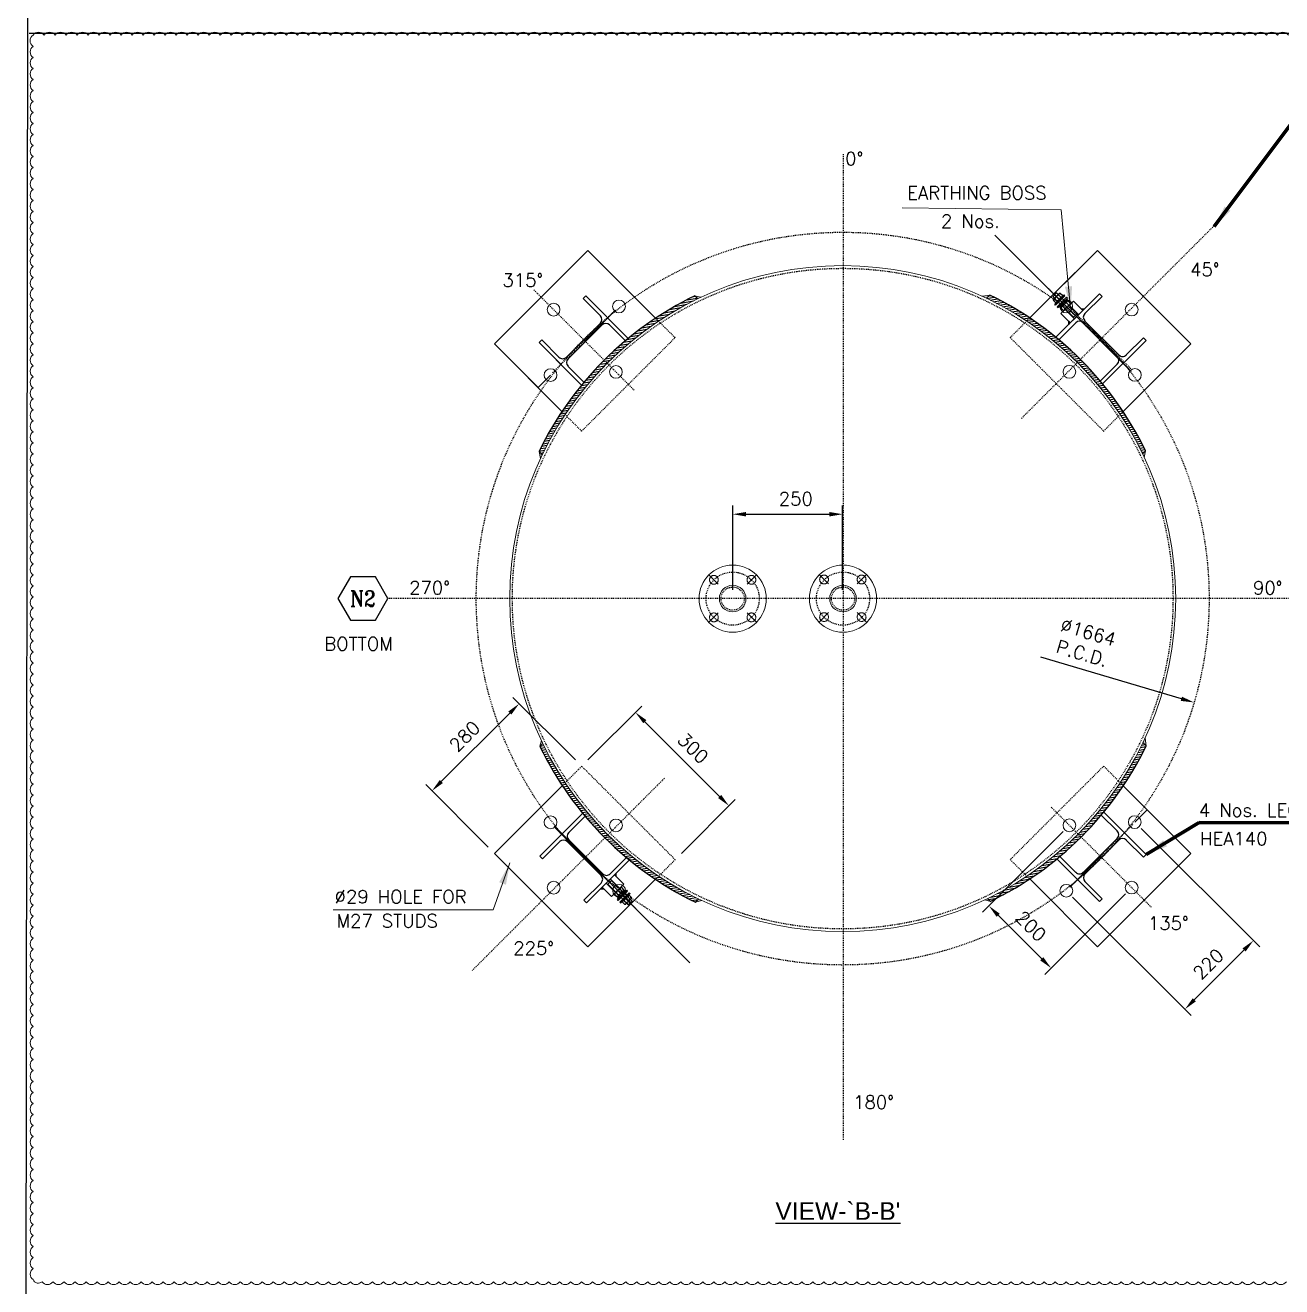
# Model space of a CAD drawing. Header units: inches. Extents: x 26960 to 35074, y -20333 to -19295.
# Drawn here: x 27194.7 to 27337.4, y -19610.2 to -19467 of the extents above; entities that cross this region are included whole.
import ezdxf
from ezdxf.enums import TextEntityAlignment as Align

# ---------------------------------------------------------------- set-up
doc = ezdxf.new("R2010")
doc.units = ezdxf.units.IN
doc.header["$LTSCALE"] = 200
doc.header["$MEASUREMENT"] = 0
for name, pattern in [('CENTER', [2, 1.25, -0.25, 0.25, -0.25]), ('CENTER2', [1.125, 0.75, -0.125, 0.125, -0.125]), ('DASHED', [0.75, 0.5, -0.25]), ('G-CENTER', [13.5, 7.5, -2, 2, -2])]:
    doc.linetypes.add(name, pattern=pattern)
for name, color, linetype, lineweight in [('AM_5', 3, 'Continuous', 15), ('B-OBJ', 7, 'Continuous', 13), ('EQUIPMENT', 4, 'Continuous', 13)]:
    doc.layers.add(name, color=color, linetype=linetype, lineweight=lineweight)
for name, color, linetype in [('CENTER', 1, 'CENTER'), ('DIMENSION', 8, 'Continuous'), ('EQPT', 6, 'Continuous'), ('text', 3, 'Continuous'), ('WELD', 5, 'Continuous')]:
    doc.layers.add(name, color=color, linetype=linetype)
doc.styles.add('ARIAL', font='arial.ttf')
doc.styles.add('ROMANS', font='romans.shx')
doc.styles.add('ROMANT', font='romant.shx')
doc.dimstyles.new('Scale-10', dxfattribs={"dimscale": 0, "dimtxt": 2.5, "dimasz": 2.5, "dimexe": 1, "dimexo": 1, "dimgap": 1, "dimtad": 1, "dimdec": 0, "dimlfac": 10, "dimzin": 13, "dimdsep": 46, "dimtxsty": 'ROMANS', "dimcen": 0, "dimclrd": 256, "dimclre": 256, "dimclrt": 40, "dimadec": 0, "dimazin": 0, "dimtfac": 1, "dimtdec": 0, "dimtofl": 0, "dimtmove": 0, "dimatfit": 3, "dimfxl": 1.25, "dimlwd": -1, "dimlwe": -1, "dimarcsym": 0})
doc.dimstyles.new('VEP-5', dxfattribs={"dimscale": 0, "dimtxt": 2.5, "dimasz": 2.5, "dimexe": 1, "dimexo": 1, "dimgap": 1, "dimtad": 1, "dimdec": 0, "dimlfac": 20, "dimzin": 9, "dimdsep": 46, "dimtxsty": 'ROMANS', "dimcen": 0, "dimclrd": 256, "dimclre": 256, "dimclrt": 40, "dimadec": 0, "dimazin": 0, "dimtfac": 1, "dimtdec": 0, "dimtofl": 0, "dimtmove": 0, "dimatfit": 3, "dimfxl": 1.25, "dimlwd": -1, "dimlwe": -1, "dimarcsym": 0})
pattern_1 = [(180, (27391.885117, -20030.42524), (-1e-17, -0.0312536302), []), (270, (27391.885117, -20030.42524), (0.0312536302, -1e-17), [])]
pattern_2 = [(360, (27183.130843, -19033.808382), (7e-18, 0.0312536302), []), (90, (27183.130843, -19033.808382), (-0.0312536302, 7e-18), [])]

# ---------------------------------------------------------------- blocks, each defined once
blk = doc.blocks.new('*U77')
at = {"color": 2, "linetype": 'DASHED'}
for p, q in [((76.2, 0), (46.05, 0)), ((-76.2, 0), (-46.05, 0))]:
    blk.add_line(p, q, dxfattribs=at)
at = {"color": 7, "linetype": 'DASHED'}
for centre in [(-60.3, 0), (60.3, 0)]:
    blk.add_circle(centre, 10, dxfattribs=at)
blk = doc.blocks.new('*U76')
at = {"layer": 'EQUIPMENT', "color": 0, "linetype": 'ByBlock', "lineweight": -2, "transparency": 16777216}
for rotation in [90, 270, 90, 270, 90, 270, 180, 180, 180]:
    blk.add_blockref('*U77', (-32478.1, -16289.6), dxfattribs=dict(at, rotation=rotation))
blk.add_blockref('*U77', (-32478.1, -16289.6), dxfattribs=at)
blk = doc.blocks.new('*U79')
at = {"color": 2, "linetype": 'DASHED'}
for p, q in [((76.2, 0), (46.05, 0)), ((-76.2, 0), (-46.05, 0))]:
    blk.add_line(p, q, dxfattribs=at)
at = {"color": 7, "linetype": 'DASHED'}
for centre in [(-60.3, 0), (60.3, 0)]:
    blk.add_circle(centre, 10, dxfattribs=at)
blk = doc.blocks.new('*U78')
at = {"layer": 'EQUIPMENT', "color": 0, "linetype": 'ByBlock', "lineweight": -2, "transparency": 16777216}
for rotation in [90, 270, 90, 270, 90, 270, 180, 180, 180]:
    blk.add_blockref('*U79', (-32478.1, -16289.6), dxfattribs=dict(at, rotation=rotation))
blk.add_blockref('*U79', (-32478.1, -16289.6), dxfattribs=at)
blk = doc.blocks.new('*U80')
at = {"color": 0}
for p, q in [((2.16, 12.77), (-5.51, 5.1)), ((12.77, 2.16), (2.16, 12.77)), ((5.07, -5.53), (12.77, 2.16))]:
    blk.add_line(p, q, dxfattribs=at)
at = {"color": 7, "linetype": 'DASHED', "ltscale": 5e-05}
for p, q in [((-7.74, 2.87), (-5.51, 5.1)), ((-7.74, 2.87), (2.87, -7.74)), ((2.87, -7.74), (5.07, -5.53))]:
    blk.add_line(p, q, dxfattribs=at)
at = {"layer": 'B-OBJ', "color": 8}
for p, q in [((2.16, 12.77), (-2.79, 7.82)), ((-2.79, 7.82), (-1.38, 6.4)), ((2.47, 2.55), (6.01, -0.98))]:
    blk.add_line(p, q, dxfattribs=at)
at = {"layer": 'B-OBJ', "color": 6}
for centre in [(-1.38, 6.4), (6.05, 6.05), (-1.02, -1.02), (6.41, -1.37, 17.09)]:
    blk.add_circle(centre, 0.725, dxfattribs=at)
blk = doc.blocks.new('*U81')
at = {"color": 0, "linetype": 'ByBlock', "lineweight": -2, "transparency": 16777216}
for p, rotation in [((27260.77, -19507.56, -17.09), 90), ((27260.77, -19507.56, -17.09), 90), ((27260.77, -19507.56, -17.09), 90), ((27260.78, -19561.08, -17.09), 180), ((27260.78, -19561.08, -17.09), 180), ((27260.78, -19561.08, -17.09), 180), ((27314.29, -19561.07, -17.09), 270), ((27314.29, -19561.07, -17.09), 270), ((27314.29, -19561.07, -17.09), 270)]:
    blk.add_blockref('*U80', p, dxfattribs=dict(at, rotation=rotation))
blk.add_blockref('*U80', (27314.29, -19507.55, -17.09), dxfattribs=at)
blk = doc.blocks.new('*U82')
at = {"color": 0}
for p, q in [((-5.13, 0.17), (-0.18, 5.12)), ((0.12, 4.82), (-1.83, 2.87)), ((-0.18, 5.12), (0.12, 4.82)), ((-4.8, -0.1), (-2.87, 1.83)), ((-2.02, 1.83), (1.83, -2.03)), ((-1.83, 2.02), (2.02, -1.83)), ((2.87, -1.83), (4.83, 0.12)), ((4.83, 0.12), (5.13, -0.18)), ((5.13, -0.18), (0.18, -5.12)), ((1.83, -2.87), (-0.09, -4.8))]:
    blk.add_line(p, q, dxfattribs=at)
at = {"color": 7, "linetype": 'DASHED'}
blk.add_line((-3.18, 2.12), (-2.12, 3.18), dxfattribs=at)
at = {"color": 0}
for centre, start, end in [((-1.41, 2.45), 135, 225), ((-2.45, 1.4), 45, 135), ((1.41, -2.45), 315, 45), ((2.45, -1.41), 225, 315)]:
    blk.add_arc(centre, 0.6, start, end, dxfattribs=at)
at = {"layer": 'CENTER', "linetype": 'CENTER', "ltscale": 0.0001}
for p, q in [((-9.03, -9.03), (12.81, 12.81)), ((-3.6, 3.6), (3.48, -3.49))]:
    blk.add_line(p, q, dxfattribs=at)
blk = doc.blocks.new('*U83')
at = {"color": 0, "linetype": 'ByBlock', "lineweight": -2, "transparency": 16777216}
blk.add_blockref('*U82', (27316.86, -19504.82, -17.09), dxfattribs=at)
at = {"color": 0, "linetype": 'ByBlock', "lineweight": -2, "transparency": 16777216, "rotation": 180}
blk.add_blockref('*U82', (27258.28, -19563.73, -17.09), dxfattribs=at)
blk.add_blockref('*U82', (27258.28, -19563.73, -17.09), dxfattribs=at)
blk.add_blockref('*U82', (27258.28, -19563.73, -17.09), dxfattribs=at)
blk = doc.blocks.new('*U84')
at = {"color": 0}
for p, q in [((-8.64, 9.01), (-9.02, 8.64)), ((8.69, -9.01), (9.02, -8.68))]:
    blk.add_line(p, q, dxfattribs=at)
blk.add_arc((-25.29, -25.26), 38.1, 25.7869, 64.092, dxfattribs=at)
blk = doc.blocks.new('*U85')
at = {"color": 0, "linetype": 'ByBlock', "lineweight": -2, "transparency": 16777216}
for p, rotation in [((27262.08, -19508.96, -17.09), 90), ((27262.08, -19508.96, -17.09), 90), ((27262.08, -19508.96, -17.09), 90), ((27262.18, -19559.77, -17.09), 180), ((27262.18, -19559.77, -17.09), 180), ((27262.18, -19559.77, -17.09), 180), ((27312.98, -19559.67, -17.09), 270), ((27312.98, -19559.67, -17.09), 270), ((27312.98, -19559.67, -17.09), 270)]:
    blk.add_blockref('*U84', p, dxfattribs=dict(at, rotation=rotation))
blk.add_blockref('*U84', (27312.89, -19508.86, -17.09), dxfattribs=at)
blk = doc.blocks.new('*D86')
at = {"layer": 'Defpoints', "color": 0, "transparency": 16777216}
for p in [(27287.53, -19522.51), (27275.05, -19532.09), (27287.53, -19532.09)]:
    blk.add_point(p, dxfattribs=at)
at = {"layer": 'text', "transparency": 16777216}
for p, q in [((27275.05, -19531.09), (27275.05, -19521.51)), ((27276.55, -19522.51), (27286.03, -19522.51)), ((27287.53, -19531.09), (27287.53, -19521.51))]:
    blk.add_line(p, q, dxfattribs=at)
for points in [[(27276.55, -19522.26), (27276.55, -19522.76), (27275.05, -19522.51)], [(27286.03, -19522.76), (27286.03, -19522.26), (27287.53, -19522.51)]]:
    blk.add_solid(points, dxfattribs=at)
at = {"layer": 'text', "color": 40, "transparency": 16777216, "insert": (27282.21, -19520.76), "char_height": 1.5, "attachment_point": 5, "style": 'ROMANS'}
blk.add_mtext('250', dxfattribs=at)
blk = doc.blocks.new('*U87')
at = {"color": 0}
for p, q in [((-0.33, 5.07), (1.47, 3.28)), ((-0.05, 5.4), (4.77, 0.58)), ((1.47, 2.43), (-2.38, -1.43)), ((1.67, 2.23), (-2.19, -1.62)), ((4.47, 0.28), (2.51, 2.23)), ((-0.54, -4.72), (-5.36, 0.1)), ((-3.23, -1.43), (-5.03, 0.37)), ((4.77, 0.58), (4.47, 0.28)), ((-2.19, -2.47), (-0.24, -4.42)), ((-0.24, -4.42), (-0.54, -4.72))]:
    blk.add_line(p, q, dxfattribs=at)
at = {"color": 7, "linetype": 'DASHED'}
blk.add_line((1.76, 3.59), (2.82, 2.53), dxfattribs=at)
at = {"color": 0}
for centre, start, end in [((1.05, 2.85), 315, 45), ((2.09, 1.81), 45, 135), ((-2.81, -1), 225, 315), ((-1.76, -2.04), 135, 225)]:
    blk.add_arc(centre, 0.6, start, end, dxfattribs=at)
at = {"layer": 'CENTER', "linetype": 'CENTER', "ltscale": 0.0001}
for p, q in [((5.36, -5.4), (-6.03, 5.99)), ((3.24, 4), (-3.84, -3.08))]:
    blk.add_line(p, q, dxfattribs=at)
blk = doc.blocks.new('*U88')
at = {"color": 0, "linetype": 'ByBlock', "lineweight": -2, "transparency": 16777216, "rotation": 180}
blk.add_blockref('*U87', (27257.84, -19504.67, -17.09), dxfattribs=at)
blk.add_blockref('*U87', (27257.84, -19504.67, -17.09), dxfattribs=at)
blk.add_blockref('*U87', (27257.84, -19504.67, -17.09), dxfattribs=at)
at = {"color": 0, "linetype": 'ByBlock', "lineweight": -2, "transparency": 16777216}
blk.add_blockref('*U87', (27317.22, -19563.96, -17.09), dxfattribs=at)
blk = doc.blocks.new('*D89')
at = {"layer": 'Defpoints', "color": 0, "transparency": 16777216}
for p in [(27247.64, -19520.3), (27327.42, -19543.88)]:
    blk.add_point(p, dxfattribs=at)
at = {"layer": 'text', "transparency": 16777216}
blk.add_line((27325.98, -19543.46), (27310.02, -19538.74), dxfattribs=at)
blk.add_solid([(27325.91, -19543.7), (27326.05, -19543.22), (27327.42, -19543.88)], dxfattribs=at)
at = {"layer": 'text', "color": 40, "transparency": 16777216, "insert": (27315.05, -19537.1), "char_height": 1.5, "attachment_point": 5, "rotation": 343.5306, "style": 'ROMANS'}
blk.add_mtext('%%c1664\\PP.C.D.', dxfattribs=at)
blk = doc.blocks.new('*U154')
at = {"color": 0, "linetype": 'CENTER2', "transparency": 16777216}
blk.add_line((8.03, -8.03), (-7.19, 7.19), dxfattribs=at)
blk = doc.blocks.new('*U155')
at = {"color": 0, "linetype": 'CENTER2', "transparency": 16777216}
blk.add_line((-8.03, 8.03), (7.19, -7.19), dxfattribs=at)
blk = doc.blocks.new('*D243')
at = {"layer": 'AM_5', "transparency": 16777216}
for p, q in [((27257.2, -19550.41), (27250.11, -19543.31)), ((27241.97, -19552.85), (27249.75, -19545.08)), ((27247.3, -19560.31), (27240.21, -19553.21))]:
    blk.add_line(p, q, dxfattribs=at)
for points in [[(27249.93, -19545.25), (27249.58, -19544.9), (27250.81, -19544.02)], [(27241.8, -19552.68), (27242.15, -19553.03), (27240.91, -19553.92)]]:
    blk.add_solid(points, dxfattribs=at)
at = {"layer": 'Defpoints', "color": 0, "transparency": 16777216}
for p in [(27250.81, -19544.02), (27257.91, -19551.11), (27248.01, -19561.01)]:
    blk.add_point(p, dxfattribs=at)
at = {"layer": 'AM_5', "color": 40, "transparency": 16777216, "insert": (27244.63, -19547.73), "char_height": 1.5, "attachment_point": 5, "rotation": 45, "style": 'ROMANS'}
blk.add_mtext('280', dxfattribs=at)
blk = doc.blocks.new('*D249')
at = {"layer": 'AM_5', "transparency": 16777216}
for p, q in [((27312.57, -19558.53), (27303.42, -19567.68)), ((27319.64, -19565.6), (27310.49, -19574.75)), ((27305.19, -19568.03), (27310.14, -19572.98))]:
    blk.add_line(p, q, dxfattribs=at)
for points in [[(27305.36, -19567.86), (27305.01, -19568.21), (27304.13, -19566.97)], [(27309.96, -19573.16), (27310.31, -19572.8), (27311.2, -19574.04)]]:
    blk.add_solid(points, dxfattribs=at)
at = {"layer": 'Defpoints', "color": 0, "transparency": 16777216}
for p in [(27313.27, -19557.82), (27320.34, -19564.9), (27311.2, -19574.04)]:
    blk.add_point(p, dxfattribs=at)
at = {"layer": 'AM_5', "color": 40, "transparency": 16777216, "insert": (27308.9, -19569.27), "char_height": 1.5, "attachment_point": 5, "rotation": 315, "style": 'ROMANS'}
blk.add_mtext('200', dxfattribs=at)
blk = doc.blocks.new('*D250')
at = {"layer": 'AM_5', "transparency": 16777216}
for p, q in [((27321.41, -19558.18), (27334.87, -19571.61)), ((27313.63, -19565.97), (27327.1, -19579.4)), ((27327.45, -19577.63), (27333.1, -19571.97))]:
    blk.add_line(p, q, dxfattribs=at)
for points in [[(27333.28, -19572.15), (27332.93, -19571.79), (27334.16, -19570.91)], [(27327.27, -19577.46), (27327.63, -19577.81), (27326.39, -19578.7)]]:
    blk.add_solid(points, dxfattribs=at)
at = {"layer": 'Defpoints', "color": 0, "transparency": 16777216}
for p in [(27320.7, -19557.47), (27312.93, -19565.26), (27334.16, -19570.91)]:
    blk.add_point(p, dxfattribs=at)
at = {"layer": 'AM_5', "color": 40, "transparency": 16777216, "insert": (27329.04, -19573.57), "char_height": 1.5, "attachment_point": 5, "rotation": 45.0655, "style": 'ROMANS'}
blk.add_mtext('220', dxfattribs=at)
blk = doc.blocks.new('*D251')
at = {"layer": 'AM_5', "transparency": 16777216}
for p, q in [((27258.62, -19550.41), (27264.73, -19544.3)), ((27265.08, -19546.07), (27273.56, -19554.55)), ((27269.22, -19561.01), (27275.33, -19554.91))]:
    blk.add_line(p, q, dxfattribs=at)
for points in [[(27265.26, -19545.89), (27264.9, -19546.24), (27264.02, -19545.01)], [(27273.39, -19554.73), (27273.74, -19554.37), (27274.62, -19555.61)]]:
    blk.add_solid(points, dxfattribs=at)
at = {"layer": 'Defpoints', "color": 0, "transparency": 16777216}
for p in [(27257.91, -19551.11), (27274.62, -19555.61), (27268.52, -19561.72)]:
    blk.add_point(p, dxfattribs=at)
at = {"layer": 'AM_5', "color": 40, "transparency": 16777216, "insert": (27270.56, -19549.07), "char_height": 1.5, "attachment_point": 5, "rotation": 315, "style": 'ROMANS'}
blk.add_mtext('300', dxfattribs=at)

msp = doc.modelspace()

# ---------------------------------------------------------------- hatches: boundary and pattern name
at = {"linetype": 'DASHED'}
h = msp.add_hatch(dxfattribs=at)
h.set_pattern_fill('ANSI31', color=2, scale=2, angle=145)
h.set_pattern_definition([(190, (0, 2.2231), (0.0434120444, -0.2462019383), [])])
h.paths.add_polyline_path([(27270.76554, -19497.72117, 0.03372455), (27266.30396, -19500.26086), (27266.41702, -19500.37392), (27266.63611, -19500.593, -0.033978367), (27271.09491, -19498.05285)])
h.paths.add_polyline_path([(27266.30396, -19500.26086, 0.025306533), (27263.20219, -19502.54871, 0.024251305), (27260.46111, -19505.02461), (27260.80197, -19505.36547, -0.049975548), (27266.63611, -19500.593), (27266.41702, -19500.37392)])
h.paths.add_polyline_path([(27256.03064, -19511.20075, -0.04997662), (27260.80197, -19505.36547), (27260.46111, -19505.02461, 0.049565327), (27255.67254, -19510.84265), (27255.81042, -19510.98052)])
h.paths.add_polyline_path([(27253.44523, -19515.7562, -0.034684461), (27256.03064, -19511.20075), (27255.81042, -19510.98052), (27255.67254, -19510.84265, 0.034366651), (27253.06919, -19515.38016)])
h.paths.add_polyline_path([(27308.78207, -19500.23041, 0.034366651), (27304.24455, -19497.62706), (27303.86851, -19498.0031, -0.034684461), (27308.42397, -19500.58851), (27308.64419, -19500.36828)])
h.paths.add_polyline_path([(27311.73804, -19502.42162, 0.024158194), (27308.78207, -19500.23041), (27308.64419, -19500.36828), (27308.42397, -19500.58851, -0.049244715), (27314.18106, -19505.2819), (27314.52211, -19504.94085, 0.024651935)])
h.paths.add_polyline_path([(27314.18106, -19505.2819, -0.050707506), (27319.03171, -19511.19397), (27319.2508, -19510.97489), (27319.36386, -19510.86183, 0.050314437), (27314.52211, -19504.94085)])
h.paths.add_polyline_path([(27321.90354, -19515.32341, 0.03372455), (27319.36386, -19510.86183), (27319.2508, -19510.97489), (27319.03171, -19511.19397, -0.033978367), (27321.57186, -19515.65278)])
h.paths.add_polyline_path([(27319.39431, -19553.33993, 0.034366651), (27321.99766, -19548.80242), (27321.62162, -19548.42638, -0.034684461), (27319.0362, -19552.98183), (27319.25643, -19553.20206)])
h.paths.add_polyline_path([(27319.0362, -19552.98183, -0.04997662), (27314.26488, -19558.81711), (27314.60574, -19559.15797, 0.049565327), (27319.39431, -19553.33993), (27319.25643, -19553.20206)])
h.paths.add_polyline_path([(27314.26488, -19558.81711, -0.049975548), (27308.43074, -19563.58958), (27308.64983, -19563.80866), (27308.76289, -19563.92172, 0.049588271), (27314.60574, -19559.15797)])
h.paths.add_polyline_path([(27304.30131, -19566.46141, 0.03372455), (27308.76289, -19563.92172), (27308.64983, -19563.80866), (27308.43074, -19563.58958, -0.033978367), (27303.97193, -19566.12973)])
h.paths.add_polyline_path([(27271.19834, -19566.17948, -0.034684461), (27266.64288, -19563.59407), (27266.42266, -19563.81429), (27266.28478, -19563.95217, 0.034366651), (27270.8223, -19566.55552)])
h.paths.add_polyline_path([(27266.64288, -19563.59407, -0.049243998), (27260.88586, -19558.90076), (27260.54482, -19559.2418, 0.048838504), (27266.28478, -19563.95217), (27266.42266, -19563.81429)])
h.paths.add_polyline_path([(27260.88586, -19558.90076, -0.050708223), (27256.03514, -19552.98861), (27255.81605, -19553.20769), (27255.70299, -19553.32075, 0.050315148), (27260.54482, -19559.2418)])
h.paths.add_polyline_path([(27256.03514, -19552.98861, -0.033978367), (27253.49498, -19548.5298), (27253.16331, -19548.85917, 0.03372455), (27255.70299, -19553.32075), (27255.81605, -19553.20769)])
h = msp.add_hatch(dxfattribs=at)
h.set_pattern_fill('ANSI37', color=5, scale=0.025, angle=225)
h.set_pattern_definition([(270, (0, -10.1004485), (0.003125, -6e-19), []), (360, (0, -10.1004485), (8e-19, 0.003125), [])])
h.paths.add_polyline_path([(27321.99766, -19548.80242), (27321.8519, -19547.93687, -0.003577881), (27321.62162, -19548.42638)])
h.paths.add_polyline_path([(27303.67799, -19566.27013), (27304.30131, -19566.46141), (27303.97193, -19566.12973, -0.002154443)])
h.paths.add_polyline_path([(27271.54714, -19566.34444, -0.002551881), (27271.19834, -19566.17948), (27270.8223, -19566.55552)])
h.paths.add_polyline_path([(27253.49498, -19548.5298, -0.002371665), (27253.34057, -19548.20615), (27253.16331, -19548.85917)])
h.paths.add_polyline_path([(27253.44523, -19515.7562), (27253.06919, -19515.38016), (27253.24193, -19516.18741, -0.003153016)])
h.paths.add_polyline_path([(27271.44556, -19497.88572), (27270.76554, -19497.72117), (27271.09491, -19498.05285, -0.002569068)])
h.paths.add_polyline_path([(27303.86851, -19498.0031), (27304.24455, -19497.62706), (27303.38262, -19497.77449, -0.003551544)])
h.paths.add_polyline_path([(27321.76624, -19516.06149), (27321.90354, -19515.32341), (27321.57186, -19515.65278, -0.002993257)])
at = {"layer": 'WELD'}
h = msp.add_hatch(dxfattribs=at)
h.set_pattern_fill('ANSI37', color=256, scale=0.250029, angle=315)
h.set_pattern_definition(pattern_2)
h.paths.add_polyline_path([(27314.78991, -19499.36975), (27314.96671, -19499.19295), (27314.61312, -19499.19295)])
h = msp.add_hatch(dxfattribs=at)
h.set_pattern_fill('ANSI37', color=256, scale=0.250029, angle=315)
h.set_pattern_definition(pattern_2)
h.paths.add_polyline_path([(27313.37554, -19500.78413), (27313.19874, -19500.96092), (27313.19874, -19500.60733)])
h = msp.add_hatch(dxfattribs=at)
h.set_pattern_fill('ANSI37', color=256, scale=0.250029, angle=135)
h.set_pattern_definition(pattern_1)
h.paths.add_polyline_path([(27261.64043, -19563.44949), (27261.81722, -19563.2727), (27261.81722, -19563.62629)])
h = msp.add_hatch(dxfattribs=at)
h.set_pattern_fill('ANSI37', color=256, scale=0.250029, angle=135)
h.set_pattern_definition(pattern_1)
h.paths.add_polyline_path([(27260.22605, -19564.86387), (27260.04925, -19565.04067), (27260.40285, -19565.04067)])

# ---------------------------------------------------------------- linework, layer by layer
at = {"color": 7, "linetype": 'DASHED'}
for p, q in [((27311.42959, -19497.7774, -17.08977), (27311.78422, -19497.42484, -17.08977)), ((27311.42959, -19497.84792, -17.08977), (27311.42959, -19497.7774, -17.08977)), ((27311.57231, -19497.99063, -17.08977), (27311.42959, -19497.84792, -17.08977)), ((27311.74025, -19498.51573, -17.08977), (27311.4556, -19498.23109, -17.08977)), ((27311.48301, -19498.07992, -17.08977), (27312.08591, -19497.47702, -17.08977)), ((27311.60059, -19498.65538, -17.08977), (27312.66138, -19497.5946, -17.08977)), ((27311.85695, -19498.27527, -17.08977), (27311.63419, -19498.05251, -17.08977)), ((27312.76746, -19497.70068, -17.08977), (27311.70667, -19498.76146, -17.08977)), ((27311.74025, -19498.51573, -17.08977), (27312.52172, -19497.73425, -17.08977)), ((27311.85514, -19497.42484, -17.08977), (27311.78422, -19497.42484, -17.08977)), ((27311.99662, -19497.56631, -17.08977), (27311.85514, -19497.42484, -17.08977)), ((27311.89362, -19498.94842, -17.08977), (27312.95441, -19497.88763, -17.08977)), ((27313.06049, -19497.99371, -17.08977), (27311.9997, -19499.05449, -17.08977)), ((27312.28126, -19497.85096, -17.08977), (27312.0585, -19497.62819, -17.08977)), ((27312.52172, -19497.73425, -17.08977), (27312.23708, -19497.44961, -17.08977)), ((27312.31475, -19499.72334, -17.08977), (27313.72913, -19498.30896, -17.08977)), ((27312.97687, -19498.36818, -17.08977), (27312.37397, -19498.97108, -17.08977)), ((27312.88747, -19498.45758, -17.08977), (27312.44901, -19498.01912, -17.08977)), ((27312.76746, -19497.70068, -17.08977), (27312.66138, -19497.5946, -17.08977)), ((27313.00869, -19498.0558, -17.08977), (27312.66829, -19498.42079, -17.08977)), ((27312.74628, -19498.4592, -17.08977), (27313.04426, -19498.16428, -17.08977)), ((27312.95441, -19497.88763, -17.08977), (27313.06049, -19497.99371, -17.08977)), ((27312.95441, -19497.88763, -17.08977), (27313.06049, -19497.99371, -17.08977)), ((27313.04426, -19498.16428, -17.08977), (27313.00869, -19498.0558, -17.08977)), ((27313.12804, -19498.34077, -17.08977), (27313.3508, -19498.56354, -17.08977)), ((27313.72913, -19498.30896, -17.08977), (27314.61312, -19499.19295, -17.08977)), ((27311.70667, -19498.76146, -17.08977), (27311.60059, -19498.65538, -17.08977)), ((27311.70667, -19498.76146, -17.08977), (27311.60059, -19498.65538, -17.08977)), ((27311.89362, -19498.94842, -17.08977), (27311.9997, -19499.05449, -17.08977)), ((27312.46336, -19498.88168, -17.08977), (27312.02491, -19498.44323, -17.08977)), ((27312.6394, -19498.61145, -17.08977), (27312.1172, -19498.94014, -17.08977)), ((27312.1172, -19498.94014, -17.08977), (27312.18172, -19498.99839, -17.08977)), ((27312.18172, -19498.99839, -17.08977), (27312.54894, -19498.79611, -17.08977)), ((27312.31475, -19499.72334, -17.08977), (27313.37554, -19500.78413, -17.08977)), ((27312.34656, -19499.12225, -17.08977), (27312.56932, -19499.34501, -17.08977)), ((27312.52514, -19498.94367, -17.08977), (27312.7479, -19499.16643, -17.08977)), ((27312.54894, -19498.79611, -17.08977), (27312.6394, -19498.61145, -17.08977)), ((27312.66829, -19498.42079, -17.08977), (27312.74628, -19498.4592, -17.08977)), ((27313.32339, -19498.71471, -17.08977), (27312.72049, -19499.3176, -17.08977)), ((27312.78609, -19499.252, -17.08977), (27313.84688, -19500.31278, -17.08977)), ((27313.72862, -19500.14694, -17.08977), (27312.80989, -19499.22821, -17.08977)), ((27312.94945, -19498.51935, -17.08977), (27313.17222, -19498.74212, -17.08977)), ((27314.15272, -19499.72283, -17.08977), (27313.23399, -19498.8041, -17.08977)), ((27313.25779, -19498.78031, -17.08977), (27314.31857, -19499.84109, -17.08977)), ((27313.72862, -19500.14694, -17.08977), (27314.15272, -19499.72283, -17.08977)), ((27261.28734, -19564.08668, -17.08977), (27260.86324, -19564.51079, -17.08977)), ((27262.22987, -19564.98162, -17.08977), (27261.16908, -19563.92084, -17.08977)), ((27261.28734, -19564.08668, -17.08977), (27262.20607, -19565.00541, -17.08977)), ((27262.70121, -19564.51028, -17.08977), (27261.64043, -19563.44949, -17.08977)), ((27261.28683, -19565.92466, -17.08977), (27260.40285, -19565.04067, -17.08977)), ((27261.75817, -19565.45331, -17.08977), (27260.69739, -19564.39253, -17.08977)), ((27260.86324, -19564.51079, -17.08977), (27261.78197, -19565.42952, -17.08977)), ((27262.70121, -19564.51028, -17.08977), (27261.28683, -19565.92466, -17.08977)), ((27261.88792, -19565.89285, -17.08977), (27261.66516, -19565.67009, -17.08977)), ((27261.69257, -19565.51891, -17.08977), (27262.29547, -19564.91602, -17.08977)), ((27262.06651, -19565.71427, -17.08977), (27261.84374, -19565.4915, -17.08977)), ((27261.95547, -19566.23991, -17.08977), (27263.01626, -19565.17913, -17.08977)), ((27262.03909, -19565.86544, -17.08977), (27262.64199, -19565.26254, -17.08977)), ((27263.12234, -19565.28521, -17.08977), (27262.06155, -19566.34599, -17.08977)), ((27262.24851, -19566.53294, -17.08977), (27263.30929, -19565.47216, -17.08977)), ((27262.49082, -19565.28995, -17.08977), (27262.26806, -19565.06719, -17.08977)), ((27263.41537, -19565.57824, -17.08977), (27262.35458, -19566.63902, -17.08977)), ((27262.37656, -19565.62217, -17.08977), (27262.89877, -19565.29348, -17.08977)), ((27262.46702, -19565.43751, -17.08977), (27262.37656, -19565.62217, -17.08977)), ((27262.6694, -19565.11137, -17.08977), (27262.44664, -19564.88861, -17.08977)), ((27262.83424, -19565.23523, -17.08977), (27262.46702, -19565.43751, -17.08977)), ((27262.5526, -19565.35194, -17.08977), (27262.99105, -19565.79039, -17.08977)), ((27262.89877, -19565.29348, -17.08977), (27262.83424, -19565.23523, -17.08977)), ((27263.12234, -19565.28521, -17.08977), (27263.01626, -19565.17913, -17.08977)), ((27263.30929, -19565.47216, -17.08977), (27263.41537, -19565.57824, -17.08977)), ((27263.30929, -19565.47216, -17.08977), (27263.41537, -19565.57824, -17.08977)), ((27262.06155, -19566.34599, -17.08977), (27261.95547, -19566.23991, -17.08977)), ((27262.06155, -19566.34599, -17.08977), (27261.95547, -19566.23991, -17.08977)), ((27262.26968, -19565.77442, -17.08977), (27261.9717, -19566.06934, -17.08977)), ((27261.9717, -19566.06934, -17.08977), (27262.00727, -19566.17782, -17.08977)), ((27262.00727, -19566.17782, -17.08977), (27262.34767, -19565.81283, -17.08977)), ((27262.12849, -19565.77604, -17.08977), (27262.56695, -19566.2145, -17.08977)), ((27262.24851, -19566.53294, -17.08977), (27262.35458, -19566.63902, -17.08977)), ((27262.34767, -19565.81283, -17.08977), (27262.26968, -19565.77442, -17.08977)), ((27263.27571, -19565.71789, -17.08977), (27262.49424, -19566.49937, -17.08977)), ((27262.49424, -19566.49937, -17.08977), (27262.77888, -19566.78401, -17.08977)), ((27262.7347, -19566.38266, -17.08977), (27262.95746, -19566.60543, -17.08977)), ((27263.53295, -19566.1537, -17.08977), (27262.93005, -19566.7566, -17.08977)), ((27263.01934, -19566.66731, -17.08977), (27263.16082, -19566.80879, -17.08977)), ((27263.15901, -19565.95835, -17.08977), (27263.38178, -19566.18111, -17.08977)), ((27263.16082, -19566.80879, -17.08977), (27263.23174, -19566.80879, -17.08977)), ((27263.58637, -19566.45622, -17.08977), (27263.23174, -19566.80879, -17.08977)), ((27263.27571, -19565.71789, -17.08977), (27263.56036, -19566.00253, -17.08977)), ((27263.44365, -19566.24299, -17.08977), (27263.58637, -19566.38571, -17.08977)), ((27263.58637, -19566.38571, -17.08977), (27263.58637, -19566.45622, -17.08977))]:
    msp.add_line(p, q, dxfattribs=at)
at = {"color": 1, "linetype": 'G-CENTER', "lineweight": 15, "ltscale": 0.5}
for p, q in [((27312.44996, -19498.43799, -17.08977), (27315.26384, -19501.25187, -17.08977)), ((27262.566, -19565.79563, -17.08977), (27259.75213, -19562.98176, -17.08977))]:
    msp.add_line(p, q, dxfattribs=at)
for p, q in [((27314.78991, -19499.36975, -17.08977), (27314.61312, -19499.19295, -17.08977)), ((27314.61312, -19499.19295, -17.08977), (27314.96671, -19499.19295, -17.08977)), ((27313.37554, -19500.78413, -17.08977), (27313.19874, -19500.60733, -17.08977)), ((27313.19874, -19500.60733, -17.08977), (27313.19874, -19500.96092, -17.08977)), ((27261.64043, -19563.44949, -17.08977), (27261.81722, -19563.62629, -17.08977)), ((27261.81722, -19563.62629, -17.08977), (27261.81722, -19563.2727, -17.08977)), ((27260.40285, -19565.04067, -17.08977), (27260.04925, -19565.04067, -17.08977)), ((27260.22605, -19564.86387, -17.08977), (27260.40285, -19565.04067, -17.08977))]:
    msp.add_line(p, q)
at = {"elevation": -17.08977}
msp.add_lwpolyline([(27231.64594, -19529.63085), (27230.22541, -19532.09129), (27231.64594, -19534.55173), (27234.48701, -19534.55173), (27235.90754, -19532.09129), (27234.48701, -19529.63085)], close=True, dxfattribs=at)
at = {"color": 7, "linetype": 'DASHED', "ltscale": 5e-05}
for centre in [(27275.04639, -19532.09129, -17.08977), (27287.57146, -19532.09129, -17.08977)]:
    msp.add_circle(centre, 1.315, dxfattribs=at)
at = {"color": 7, "linetype": 'DASHED'}
for centre, radius, start, end in [((27311.57838, -19498.17528, -17.08977), 0.13486, 65.5558595, 204.4441405), ((27312.1791, -19498.17311, -17.08977), 0.5581, 102.4795906, 167.5204094), ((27311.73417, -19498.33108, -17.08977), 0.13486, 245.5558595, 24.4441405), ((27311.73635, -19497.73036, -17.08977), 0.5581, 282.4795906, 347.5204094), ((27312.18127, -19497.57238, -17.08977), 0.13486, 65.5558595, 204.4441405), ((27312.33707, -19497.72818, -17.08977), 0.13486, 245.5558595, 24.4441405), ((27313.07223, -19498.46355, -17.08977), 0.13486, 65.5558595, 204.4441405), ((27312.46933, -19499.06644, -17.08977), 0.13486, 65.5558595, 204.4441405), ((27313.07005, -19499.06427, -17.08977), 0.5581, 102.4795906, 167.5204094), ((27312.62513, -19499.22224, -17.08977), 0.13486, 245.5558595, 24.4441405), ((27312.6273, -19498.62152, -17.08977), 0.5581, 282.4795906, 347.5204094), ((27313.22803, -19498.61934, -17.08977), 0.13486, 245.5558595, 24.4441405), ((27261.78794, -19565.61428, -17.08977), 0.13486, 65.5558595, 204.4441405), ((27262.38866, -19565.6121, -17.08977), 0.5581, 102.4795906, 167.5204094), ((27261.94591, -19565.16935, -17.08977), 0.5581, 282.4795906, 347.5204094), ((27262.39083, -19565.01138, -17.08977), 0.13486, 65.5558595, 204.4441405), ((27262.54663, -19565.16718, -17.08977), 0.13486, 245.5558595, 24.4441405), ((27261.94373, -19565.77007, -17.08977), 0.13486, 245.5558595, 24.4441405), ((27262.67889, -19566.50544, -17.08977), 0.13486, 65.5558595, 204.4441405), ((27263.27961, -19566.50326, -17.08977), 0.5581, 102.4795906, 167.5204094), ((27262.83469, -19566.66124, -17.08977), 0.13486, 245.5558595, 24.4441405), ((27262.83686, -19566.06051, -17.08977), 0.5581, 282.4795906, 347.5204094), ((27263.28179, -19565.90254, -17.08977), 0.13486, 65.5558595, 204.4441405), ((27263.43758, -19566.05834, -17.08977), 0.13486, 245.5558595, 24.4441405)]:
    msp.add_arc(centre, radius, start, end, dxfattribs=at)
at = {"layer": 'B-OBJ', "color": 4}
for p, q in [((27270.76554, -19497.72117, -17.08977), (27271.44556, -19497.88572, -17.08977)), ((27304.24455, -19497.62706, -17.08977), (27303.38262, -19497.77449, -17.08977)), ((27253.06919, -19515.38016, -17.08977), (27253.24193, -19516.18741, -17.08977)), ((27321.90354, -19515.32341, -17.08977), (27321.76624, -19516.06149, -17.08977)), ((27253.16331, -19548.85917, -17.08977), (27253.34057, -19548.20615, -17.08977)), ((27321.99766, -19548.80242, -17.08977), (27321.8519, -19547.93687, -17.08977)), ((27270.8223, -19566.55552, -17.08977), (27271.54714, -19566.34444, -17.08977)), ((27304.30131, -19566.46141, -17.08977), (27303.67799, -19566.27013, -17.08977))]:
    msp.add_line(p, q, dxfattribs=at)
at = {"layer": 'B-OBJ', "color": 6}
msp.add_lwpolyline([(27337.9001, -19609.63509, -0.5206), (27336.6501, -19609.63509, -0.5206), (27335.4001, -19609.63509, -0.5206), (27334.1501, -19609.63509, -0.5206), (27332.9001, -19609.63509, -0.5206), (27331.6501, -19609.63509, -0.5206), (27330.4001, -19609.63509, -0.5206), (27329.1501, -19609.63509, -0.5206), (27327.9001, -19609.63509, -0.5206), (27326.6501, -19609.63509, -0.5206), (27325.4001, -19609.63509, -0.5206), (27324.1501, -19609.63509, -0.5206), (27322.9001, -19609.63509, -0.5206), (27321.6501, -19609.63509, -0.5206), (27320.4001, -19609.63509, -0.5206), (27319.1501, -19609.63509, -0.5206), (27317.9001, -19609.63509, -0.5206), (27316.6501, -19609.63509, -0.5206), (27315.4001, -19609.63509, -0.5206), (27314.1501, -19609.63509, -0.5206), (27312.9001, -19609.63509, -0.5206), (27311.6501, -19609.63509, -0.5206), (27310.4001, -19609.63509, -0.5206), (27309.1501, -19609.63509, -0.5206), (27307.9001, -19609.63509, -0.5206), (27306.6501, -19609.63509, -0.5206), (27305.4001, -19609.63509, -0.5206), (27304.1501, -19609.63509, -0.5206), (27302.9001, -19609.63509, -0.5206), (27301.6501, -19609.63509, -0.5206), (27300.4001, -19609.63509, -0.5206), (27299.1501, -19609.63509, -0.5206), (27297.9001, -19609.63509, -0.5206), (27296.6501, -19609.63509, -0.5206), (27295.4001, -19609.63509, -0.5206), (27294.1501, -19609.63509, -0.5206), (27292.9001, -19609.63509, -0.5206), (27291.6501, -19609.63509, -0.5206), (27290.4001, -19609.63509, -0.5206), (27289.1501, -19609.63509, -0.5206), (27287.9001, -19609.63509, -0.5206), (27286.6501, -19609.63509, -0.5206), (27285.4001, -19609.63509, -0.5206), (27284.1501, -19609.63509, -0.5206), (27282.9001, -19609.63509, -0.5206), (27281.6501, -19609.63509, -0.5206), (27280.4001, -19609.63509, -0.5206), (27279.1501, -19609.63509, -0.5206), (27277.9001, -19609.63509, -0.5206), (27276.6501, -19609.63509, -0.5206), (27275.4001, -19609.63509, -0.5206), (27274.1501, -19609.63509, -0.5206), (27272.9001, -19609.63509, -0.5206), (27271.6501, -19609.63509, -0.5206), (27270.4001, -19609.63509, -0.5206), (27269.1501, -19609.63509, -0.5206), (27267.9001, -19609.63509, -0.5206), (27266.6501, -19609.63509, -0.5206), (27265.4001, -19609.63509, -0.5206), (27264.1501, -19609.63509, -0.5206), (27262.9001, -19609.63509, -0.5206), (27261.6501, -19609.63509, -0.5206), (27260.4001, -19609.63509, -0.5206), (27259.1501, -19609.63509, -0.5206), (27257.9001, -19609.63509, -0.5206), (27256.6501, -19609.63509, -0.5206), (27255.4001, -19609.63509, -0.5206), (27254.1501, -19609.63509, -0.5206), (27252.9001, -19609.63509, -0.5206), (27251.6501, -19609.63509, -0.5206), (27250.4001, -19609.63509, -0.5206), (27249.1501, -19609.63509, -0.5206), (27247.9001, -19609.63509, -0.5206), (27246.6501, -19609.63509, -0.5206), (27245.4001, -19609.63509, -0.5206), (27244.1501, -19609.63509, -0.5206), (27242.9001, -19609.63509, -0.5206), (27241.6501, -19609.63509, -0.5206), (27240.4001, -19609.63509, -0.5206), (27239.1501, -19609.63509, -0.5206), (27237.9001, -19609.63509, -0.5206), (27236.6501, -19609.63509, -0.5206), (27235.4001, -19609.63509, -0.5206), (27234.1501, -19609.63509, -0.5206), (27232.9001, -19609.63509, -0.5206), (27231.6501, -19609.63509, -0.5206), (27230.4001, -19609.63509, -0.5206), (27229.1501, -19609.63509, -0.5206), (27227.9001, -19609.63509, -0.5206), (27226.6501, -19609.63509, -0.5206), (27225.4001, -19609.63509, -0.5206), (27224.1501, -19609.63509, -0.5206), (27222.9001, -19609.63509, -0.5206), (27221.6501, -19609.63509, -0.5206), (27220.4001, -19609.63509, -0.5206), (27219.1501, -19609.63509, -0.5206), (27217.9001, -19609.63509, -0.5206), (27216.6501, -19609.63509, -0.5206), (27215.4001, -19609.63509, -0.5206), (27214.1501, -19609.63509, -0.5206), (27212.9001, -19609.63509, -0.5206), (27211.6501, -19609.63509, -0.5206), (27210.4001, -19609.63509, -0.5206), (27209.1501, -19609.63509, -0.5206), (27207.9001, -19609.63509, -0.5206), (27206.6501, -19609.63509, -0.5206), (27205.4001, -19609.63509, -0.5206), (27204.1501, -19609.63509, -0.5206), (27202.9001, -19609.63509, -0.5206), (27201.6501, -19609.63509, -0.5206), (27200.4001, -19609.63509, -0.5206), (27199.1501, -19609.63509, -0.5206), (27197.9001, -19609.63509, -0.5206), (27196.6501, -19609.63509, -0.5206), (27195.6315, -19609.40369, -0.5206), (27195.6315, -19608.15369, -0.5206), (27195.6315, -19606.90369, -0.5206), (27195.6315, -19605.65369, -0.5206), (27195.6315, -19604.40369, -0.5206), (27195.6315, -19603.15369, -0.5206), (27195.6315, -19601.90369, -0.5206), (27195.6315, -19600.65369, -0.5206), (27195.6315, -19599.40369, -0.5206), (27195.6315, -19598.15369, -0.5206), (27195.6315, -19596.90369, -0.5206), (27195.6315, -19595.65369, -0.5206), (27195.6315, -19594.40369, -0.5206), (27195.6315, -19593.15369, -0.5206), (27195.6315, -19591.90369, -0.5206), (27195.6315, -19590.65369, -0.5206), (27195.6315, -19589.40369, -0.5206), (27195.6315, -19588.15369, -0.5206), (27195.6315, -19586.90369, -0.5206), (27195.6315, -19585.65369, -0.5206), (27195.6315, -19584.40369, -0.5206), (27195.6315, -19583.15369, -0.5206), (27195.6315, -19581.90369, -0.5206), (27195.6315, -19580.65369, -0.5206), (27195.6315, -19579.40369, -0.5206), (27195.6315, -19578.15369, -0.5206), (27195.6315, -19576.90369, -0.5206), (27195.6315, -19575.65369, -0.5206), (27195.6315, -19574.40369, -0.5206), (27195.6315, -19573.15369, -0.5206), (27195.6315, -19571.90369, -0.5206), (27195.6315, -19570.65369, -0.5206), (27195.6315, -19569.40369, -0.5206), (27195.6315, -19568.15369, -0.5206), (27195.6315, -19566.90369, -0.5206), (27195.6315, -19565.65369, -0.5206), (27195.6315, -19564.40369, -0.5206), (27195.6315, -19563.15369, -0.5206), (27195.6315, -19561.90369, -0.5206), (27195.6315, -19560.65369, -0.5206), (27195.6315, -19559.40369, -0.5206), (27195.6315, -19558.15369, -0.5206), (27195.6315, -19556.90369, -0.5206), (27195.6315, -19555.65369, -0.5206), (27195.6315, -19554.40369, -0.5206), (27195.6315, -19553.15369, -0.5206), (27195.6315, -19551.90369, -0.5206), (27195.6315, -19550.65369, -0.5206), (27195.6315, -19549.40369, -0.5206), (27195.6315, -19548.15369, -0.5206), (27195.6315, -19546.90369, -0.5206), (27195.6315, -19545.65369, -0.5206), (27195.6315, -19544.40369, -0.5206), (27195.6315, -19543.15369, -0.5206), (27195.6315, -19541.90369, -0.5206), (27195.6315, -19540.65369, -0.5206), (27195.6315, -19539.40369, -0.5206), (27195.6315, -19538.15369, -0.5206), (27195.6315, -19536.90369, -0.5206), (27195.6315, -19535.65369, -0.5206), (27195.6315, -19534.40369, -0.5206), (27195.6315, -19533.15369, -0.5206), (27195.6315, -19531.90369, -0.5206), (27195.6315, -19530.65369, -0.5206), (27195.6315, -19529.40369, -0.5206), (27195.6315, -19528.15369, -0.5206), (27195.6315, -19526.90369, -0.5206), (27195.6315, -19525.65369, -0.5206), (27195.6315, -19524.40369, -0.5206), (27195.6315, -19523.15369, -0.5206), (27195.6315, -19521.90369, -0.5206), (27195.6315, -19520.65369, -0.5206), (27195.6315, -19519.40369, -0.5206), (27195.6315, -19518.15369, -0.5206), (27195.6315, -19516.90369, -0.5206), (27195.6315, -19515.65369, -0.5206), (27195.6315, -19514.40369, -0.5206), (27195.6315, -19513.15369, -0.5206), (27195.6315, -19511.90369, -0.5206), (27195.6315, -19510.65369, -0.5206), (27195.6315, -19509.40369, -0.5206), (27195.6315, -19508.15369, -0.5206), (27195.6315, -19506.90369, -0.5206), (27195.6315, -19505.65369, -0.5206), (27195.6315, -19504.40369, -0.5206), (27195.6315, -19503.15369, -0.5206), (27195.6315, -19501.90369, -0.5206), (27195.6315, -19500.65369, -0.5206), (27195.6315, -19499.40369, -0.5206), (27195.6315, -19498.15369, -0.5206), (27195.6315, -19496.90369, -0.5206), (27195.6315, -19495.65369, -0.5206), (27195.6315, -19494.40369, -0.5206), (27195.6315, -19493.15369, -0.5206), (27195.6315, -19491.90369, -0.5206), (27195.6315, -19490.65369, -0.5206), (27195.6315, -19489.40369, -0.5206), (27195.6315, -19488.15369, -0.5206), (27195.6315, -19486.90369, -0.5206), (27195.6315, -19485.65369, -0.5206), (27195.6315, -19484.40369, -0.5206), (27195.6315, -19483.15369, -0.5206), (27195.6315, -19481.90369, -0.5206), (27195.6315, -19480.65369, -0.5206), (27195.6315, -19479.40369, -0.5206), (27195.6315, -19478.15369, -0.5206), (27195.6315, -19476.90369, -0.5206), (27195.6315, -19475.65369, -0.5206), (27195.6315, -19474.40369, -0.5206), (27195.6315, -19473.15369, -0.5206), (27195.6315, -19471.90369, -0.5206), (27195.6315, -19470.65369, -0.5206), (27195.6315, -19469.40369, -0.5206), (27195.6315, -19468.11549, -0.5206), (27196.8815, -19468.11549, -0.5206), (27198.1315, -19468.11549, -0.5206), (27199.3815, -19468.11549, -0.5206), (27200.6315, -19468.11549, -0.5206), (27201.8815, -19468.11549, -0.5206), (27203.1315, -19468.11549, -0.5206), (27204.3815, -19468.11549, -0.5206), (27205.6315, -19468.11549, -0.5206), (27206.8815, -19468.11549, -0.5206), (27208.1315, -19468.11549, -0.5206), (27209.3815, -19468.11549, -0.5206), (27210.6315, -19468.11549, -0.5206), (27211.8815, -19468.11549, -0.5206), (27213.1315, -19468.11549, -0.5206), (27214.3815, -19468.11549, -0.5206), (27215.6315, -19468.11549, -0.5206), (27216.8815, -19468.11549, -0.5206), (27218.1315, -19468.11549, -0.5206), (27219.3815, -19468.11549, -0.5206), (27220.6315, -19468.11549, -0.5206), (27221.8815, -19468.11549, -0.5206), (27223.1315, -19468.11549, -0.5206), (27224.3815, -19468.11549, -0.5206), (27225.6315, -19468.11549, -0.5206), (27226.8815, -19468.11549, -0.5206), (27228.1315, -19468.11549, -0.5206), (27229.3815, -19468.11549, -0.5206), (27230.6315, -19468.11549, -0.5206), (27231.8815, -19468.11549, -0.5206), (27233.1315, -19468.11549, -0.5206), (27234.3815, -19468.11549, -0.5206), (27235.6315, -19468.11549, -0.5206), (27236.8815, -19468.11549, -0.5206), (27238.1315, -19468.11549, -0.5206), (27239.3815, -19468.11549, -0.5206), (27240.6315, -19468.11549, -0.5206), (27241.8815, -19468.11549, -0.5206), (27243.1315, -19468.11549, -0.5206), (27244.3815, -19468.11549, -0.5206), (27245.6315, -19468.11549, -0.5206), (27246.8815, -19468.11549, -0.5206), (27248.1315, -19468.11549, -0.5206), (27249.3815, -19468.11549, -0.5206), (27250.6315, -19468.11549, -0.5206), (27251.8815, -19468.11549, -0.5206), (27253.1315, -19468.11549, -0.5206), (27254.3815, -19468.11549, -0.5206), (27255.6315, -19468.11549, -0.5206), (27256.8815, -19468.11549, -0.5206), (27258.1315, -19468.11549, -0.5206), (27259.3815, -19468.11549, -0.5206), (27260.6315, -19468.11549, -0.5206), (27261.8815, -19468.11549, -0.5206), (27263.1315, -19468.11549, -0.5206), (27264.3815, -19468.11549, -0.5206), (27265.6315, -19468.11549, -0.5206), (27266.8815, -19468.11549, -0.5206), (27268.1315, -19468.11549, -0.5206), (27269.3815, -19468.11549, -0.5206), (27270.6315, -19468.11549, -0.5206), (27271.8815, -19468.11549, -0.5206), (27273.1315, -19468.11549, -0.5206), (27274.3815, -19468.11549, -0.5206), (27275.6315, -19468.11549, -0.5206), (27276.8815, -19468.11549, -0.5206), (27278.1315, -19468.11549, -0.5206), (27279.3815, -19468.11549, -0.5206), (27280.6315, -19468.11549, -0.5206), (27281.8815, -19468.11549, -0.5206), (27283.1315, -19468.11549, -0.5206), (27284.3815, -19468.11549, -0.5206), (27285.6315, -19468.11549, -0.5206), (27286.8815, -19468.11549, -0.5206), (27288.1315, -19468.11549, -0.5206), (27289.3815, -19468.11549, -0.5206), (27290.6315, -19468.11549, -0.5206), (27291.8815, -19468.11549, -0.5206), (27293.1315, -19468.11549, -0.5206), (27294.3815, -19468.11549, -0.5206), (27295.6315, -19468.11549, -0.5206), (27296.8815, -19468.11549, -0.5206), (27298.1315, -19468.11549, -0.5206), (27299.3815, -19468.11549, -0.5206), (27300.6315, -19468.11549, -0.5206), (27301.8815, -19468.11549, -0.5206), (27303.1315, -19468.11549, -0.5206), (27304.3815, -19468.11549, -0.5206), (27305.6315, -19468.11549, -0.5206), (27306.8815, -19468.11549, -0.5206), (27308.1315, -19468.11549, -0.5206), (27309.3815, -19468.11549, -0.5206), (27310.6315, -19468.11549, -0.5206), (27311.8815, -19468.11549, -0.5206), (27313.1315, -19468.11549, -0.5206), (27314.3815, -19468.11549, -0.5206), (27315.6315, -19468.11549, -0.5206), (27316.8815, -19468.11549, -0.5206), (27318.1315, -19468.11549, -0.5206), (27319.3815, -19468.11549, -0.5206), (27320.6315, -19468.11549, -0.5206), (27321.8815, -19468.11549, -0.5206), (27323.1315, -19468.11549, -0.5206), (27324.3815, -19468.11549, -0.5206), (27325.6315, -19468.11549, -0.5206), (27326.8815, -19468.11549, -0.5206), (27328.1315, -19468.11549, -0.5206), (27329.3815, -19468.11549, -0.5206), (27330.6315, -19468.11549, -0.5206), (27331.8815, -19468.11549, -0.5206), (27333.1315, -19468.11549, -0.5206), (27334.3815, -19468.11549, -0.5206), (27335.6315, -19468.11549, -0.5206), (27336.8815, -19468.11549, -0.5206), (27338.1315, -19468.11549, -0.5206)], format="xyb", dxfattribs=at)
at = {"layer": 'B-OBJ', "color": 4}
msp.add_circle((27287.53342, -19532.09129, -17.08977), 37.8, dxfattribs=at)
at = {"layer": 'CENTER', "linetype": 'CENTER', "ltscale": 0.0001}
for p, q in [((27287.57146, -19481.6497, -17.08977), (27287.57146, -19593.58273, -17.08977)), ((27310.90911, -19496.90333, -17.08977), (27315.44085, -19501.43507, -17.08977)), ((27339.15931, -19532.09129, -17.08977), (27235.90754, -19532.09129, -17.08977)), ((27264.10685, -19567.33029, -17.08977), (27259.57511, -19562.79855, -17.08977))]:
    msp.add_line(p, q, dxfattribs=at)
at = {"layer": 'CENTER', "linetype": 'CENTER', "ltscale": 0.0003}
msp.add_circle((27287.53342, -19532.09129, -17.08977), 41.59503, dxfattribs=at)
at = {"layer": 'CENTER', "color": 6, "linetype": 'CENTER', "ltscale": 0.0001}
for centre in [(27275.04639, -19532.09129, -17.08977), (27287.57146, -19532.09129, -17.08977)]:
    msp.add_circle(centre, 3.015, dxfattribs=at)
at = {"layer": 'DIMENSION'}
for p, q in [((27194.74201, -19701.29077), (27195.19966, -19310.31912)), ((27195.19966, -19467.88816), (27375.81865, -19467.88816))]:
    msp.add_line(p, q, dxfattribs=at)
at = {"layer": 'DIMENSION', "linetype": 'DASHED', "ltscale": 0.0001}
msp.add_circle((27287.53342, -19532.09129, -17.08977), 37.5, dxfattribs=at)
at = {"layer": 'EQUIPMENT'}
for centre, radius in [((27275.04639, -19532.09129, -17.08977), 3.81), ((27287.57146, -19532.09129, -17.08977), 3.81), ((27275.04639, -19532.09129, -17.08977), 1.51), ((27287.57146, -19532.09129, -17.08977), 1.51)]:
    msp.add_circle(centre, radius, dxfattribs=at)

# ---------------------------------------------------------------- block references
at = {"color": 0, "linetype": 'DASHED'}
for name in ['*U83', '*U81', '*U88', '*U85']:
    msp.add_blockref(name, (0, 2.22311), dxfattribs=at)
at = {"color": 7, "linetype": 'CENTER2'}
for name, p in [('*U155', (27312.84868, -19498.84289, -17.08977)), ('*U154', (27262.16728, -19565.39073, -17.08977))]:
    msp.add_blockref(name, p, dxfattribs=at)
at = {"layer": 'EQUIPMENT', "color": 2, "xscale": 0.05000000000000001, "yscale": 0.05000000000000001, "zscale": 0.05000000000000001, "rotation": 45}
for name, p in [('*U76', (27847.3953, -17807.89027, -17.08977)), ('*U78', (27859.90136, -17807.85733, -17.08977))]:
    msp.add_blockref(name, p, dxfattribs=at)

# ---------------------------------------------------------------- texts
at = {"color": 3, "style": 'ROMANS'}
for s, p in [('EARTHING BOSS', (27294.86504, -19486.7811, -17.08977)), ('2 Nos.', (27298.69084, -19489.98449, -17.08977)), ('4 Nos. LEG SUPPORT', (27327.96096, -19556.85793, -17.08977)), ('HEA140', (27328.09892, -19560.09346, -17.08977)), ('%%C29 HOLE FOR', (27229.86625, -19566.6786, -17.08977)), ('M27 STUDS', (27230.07179, -19569.43131, -17.08977))]:
    msp.add_text(s, height=1.5, dxfattribs=at).set_placement(p)
at = {"style": 'ROMANT', "width": 0.85}
msp.add_attdef('N2', text='', height=1.8, dxfattribs=at).set_placement((27233.06647, -19532.09129, -17.08977), align=Align.MIDDLE)
at = {"layer": 'EQPT', "style": 'ARIAL'}
msp.add_text("%%UVIEW-`B-B'", height=2, dxfattribs=at).set_placement((27286.98693, -19602.60766, 7.70581), align=Align.CENTER)
at = {"layer": 'text', "style": 'ROMANS'}
for s, p in [('0%%D', (27288.85337, -19482.8987, -16.86252)), ('45%%D', (27328.64397, -19495.48283, -16.86252)), ('315%%D', (27251.2292, -19496.67805, -16.86252)), ('270%%D', (27240.6446, -19531.60442, -16.86252)), ('90%%D', (27335.78969, -19531.62496, -16.86252)), ('135%%D', (27324.5078, -19569.67925, -16.86252)), ('225%%D', (27252.4589, -19572.53265)), ('180%%D', (27291.04016, -19590.00521, -16.86252))]:
    msp.add_text(s, height=1.5, dxfattribs=at).set_placement(p, align=Align.CENTER)
msp.add_text('BOTTOM', height=1.5, dxfattribs=at).set_placement((27228.6952, -19537.96997))

# ---------------------------------------------------------------- dimensions: what is measured, and where the dimension line sits
at = {"layer": 'AM_5'}
for p1, p2, distance, picture, middle in [((27248.01117, -19561.01257), (27257.91067, -19551.11308), 10.03664, '*D243', (27244.62651, -19547.72842)), ((27257.91067, -19551.11308), (27268.51727, -19561.71968), 8.63732, '*D251', (27270.55891, -19549.07144)), ((27313.27273, -19557.82496), (27320.3438, -19564.89603), -12.93473, '*D249', (27308.89946, -19569.26929)), ((27312.92595, -19565.2606), (27320.69735, -19557.4714), -19.02209, '*D250', (27329.03882, -19573.56524))]:
    dim = msp.add_aligned_dim(p1=p1, p2=p2, distance=distance, dimstyle='VEP-5', override={"dimscale": 1, "dimtxt": 1.5, "dimasz": 1.5}, dxfattribs=at)
    dim.commit()
    dim.dimension.update_dxf_attribs({"geometry": picture, "text_midpoint": middle})
at = {"layer": 'text'}
dim = msp.add_linear_dim(base=(27287.53342, -19522.5085), p1=(27275.04639, -19532.09129, -17.08977), p2=(27287.53342, -19532.09129, -17.08977), dimstyle='VEP-5', override={"dimscale": 1, "dimtxt": 1.5, "dimasz": 1.5, "dimtxsty": 'ROMANS', "dimtfill": 0}, dxfattribs=at)
dim.commit()
dim.dimension.update_dxf_attribs({"geometry": '*D86', "text_midpoint": (27282.2058, -19522.5085), "dimtype": 160})
dim = msp.add_diameter_dim_2p(p1=(27247.64499, -19520.29895, -17.08977), p2=(27327.42186, -19543.88363, -17.08977), text='<>\\PP.C.D.', dimstyle='VEP-5', override={"dimscale": 1, "dimtxt": 1.5, "dimasz": 1.5, "dimtxsty": 'ROMANS', "dimtfill": 0}, dxfattribs=at)
dim.commit()
dim.dimension.update_dxf_attribs({"geometry": '*D89', "text_midpoint": (27314.19746, -19539.97406), "dimtype": 163})

# ---------------------------------------------------------------- leaders
at = {"layer": 'AM_5'}
for points, override in [([(27313.40993, -19499.14376, -17.08977), (27312.32712, -19487.94905, -17.08977), (27294.26875, -19487.7309, -17.08977)], {"dimscale": 1}), ([(27249.76475, -19562.08317, -17.08977), (27247.8548, -19567.43318, -17.08977), (27229.68896, -19567.43318, -17.08977)], {"dimscale": 1, "dimclrd": 8, "dimclre": 8})]:
    msp.add_leader(points, dimstyle='VEP-5', override=override, dxfattribs=at)
at = {"layer": 'B-OBJ', "color": 8}
for points in [[(27329.71719, -19489.83209, -14.53781), (27339.19359, -19477.18673, -14.53781), (27365.1787, -19477.18673, -14.53781)], [(27321.99247, -19561.15508, -17.08977), (27328.01438, -19557.52225, -17.08977), (27354.12358, -19557.59552, -17.08977)]]:
    msp.add_leader(points, dimstyle='Scale-10', override={"dimscale": 1, "dimtxt": 2.5, "dimasz": 2.5, "dimgap": 1, "dimtad": 0, "dimclrd": 256, "dimlwd": 65535}, dxfattribs=at)

doc.saveas('drawing.dxf')
